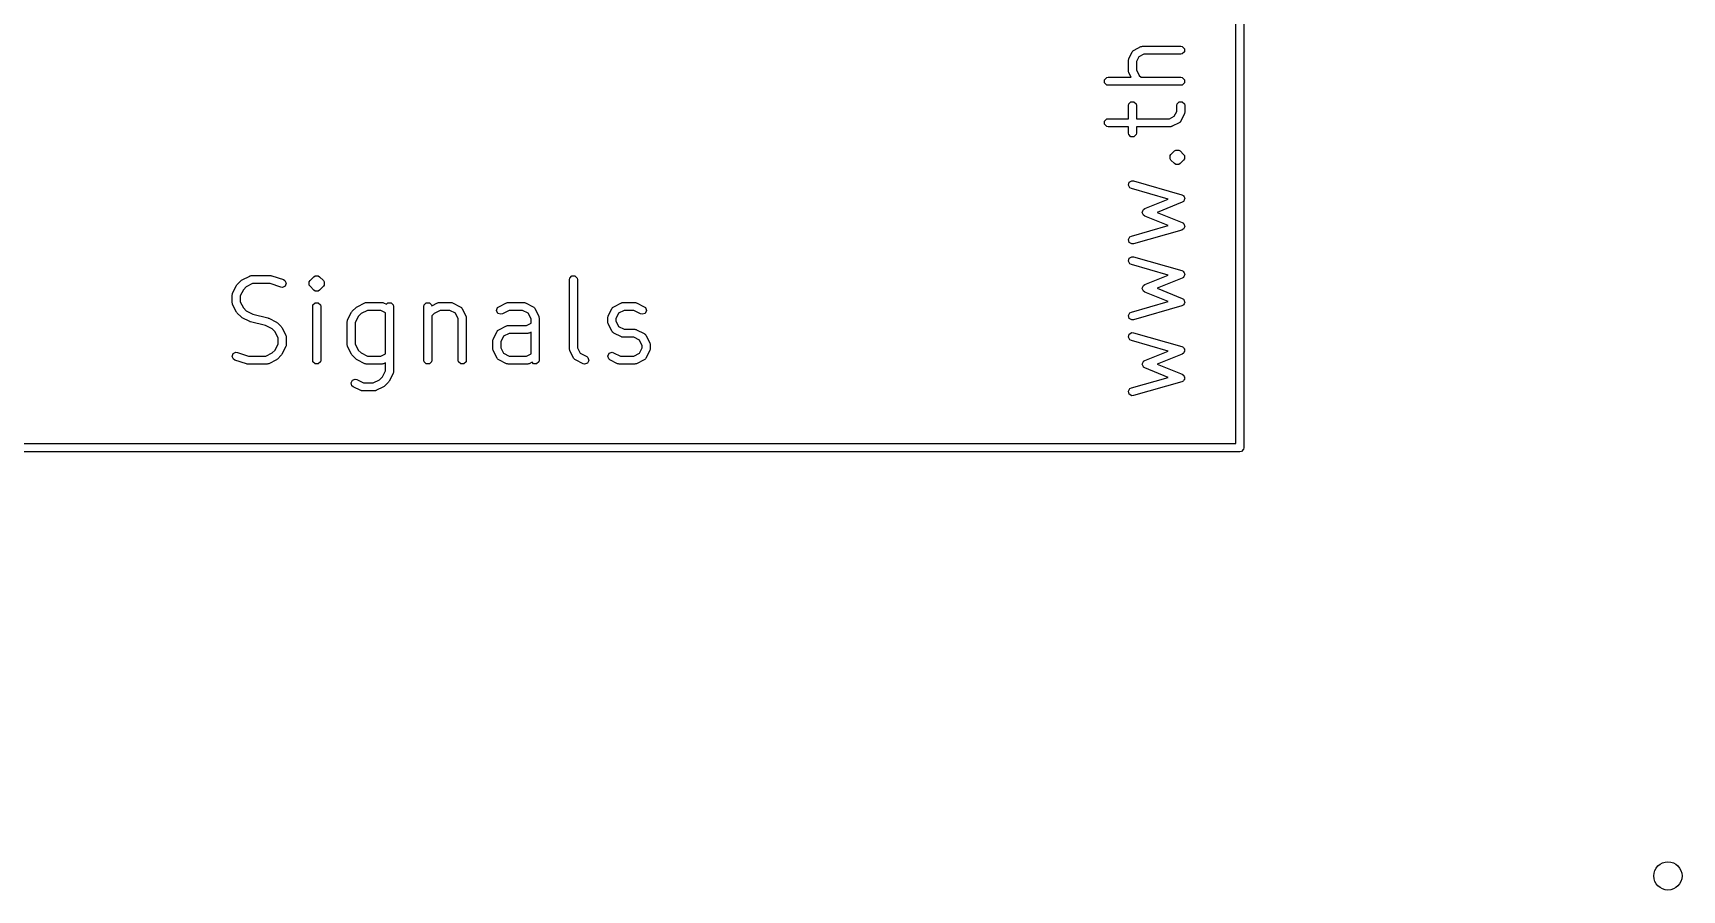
# Model space of a CAD drawing. Extents: x 4.55 to 6.16, y -5.14 to -3.49.
# Drawn here: x 5.355 to 6.162, y -5.138 to -4.718 of the extents above; entities that cross this region are included whole.
import ezdxf

# ---------------------------------------------------------------- set-up
doc = ezdxf.new("R2010")
doc.units = 0
doc.header["$MEASUREMENT"] = 0
doc.layers.add('BLACK', color=7, linetype='CONTINUOUS')

msp = doc.modelspace()

# ---------------------------------------------------------------- linework, layer by layer
at = {"layer": 'BLACK', "linetype": 'CONTINUOUS'}
for p, q in [((5.9437, -4.91929), (5.9437, -3.74213)), ((5.94764, -3.74016), (5.94764, -4.92126)), ((5.89134, -4.73106), (5.89302, -4.72769)), ((5.89302, -4.72769), (5.89326, -4.72738)), ((5.89326, -4.72738), (5.8933, -4.72728)), ((5.8933, -4.72728), (5.89341, -4.72719)), ((5.89341, -4.72719), (5.89349, -4.72708)), ((5.89349, -4.72708), (5.89359, -4.72705)), ((5.89359, -4.72705), (5.8939, -4.72681)), ((5.8939, -4.72681), (5.89728, -4.72512)), ((5.89728, -4.72512), (5.89737, -4.72509)), ((5.89737, -4.72509), (5.89741, -4.72506)), ((5.89741, -4.72506), (5.89771, -4.725)), ((5.89771, -4.725), (5.89802, -4.72492)), ((5.89802, -4.72492), (5.89806, -4.72493)), ((5.89806, -4.72493), (5.89816, -4.72491)), ((5.89816, -4.72491), (5.91672, -4.72491)), ((5.91672, -4.72491), (5.91747, -4.72506)), ((5.91747, -4.72506), (5.91854, -4.72613)), ((5.91854, -4.72763), (5.91747, -4.7287)), ((5.91854, -4.72613), (5.91854, -4.72763)), ((5.89113, -4.7318), (5.89122, -4.7315)), ((5.89115, -4.73185), (5.89113, -4.7318)), ((5.89113, -4.73194), (5.89115, -4.73185)), ((5.89113, -4.737), (5.89113, -4.73194)), ((5.89122, -4.7315), (5.89128, -4.73119)), ((5.89128, -4.73119), (5.89131, -4.73116)), ((5.89131, -4.73116), (5.89134, -4.73106)), ((5.89625, -4.73004), (5.89507, -4.73241)), ((5.89507, -4.73241), (5.89507, -4.73654)), ((5.89862, -4.72885), (5.89625, -4.73004)), ((5.91672, -4.72885), (5.89862, -4.72885)), ((5.91747, -4.7287), (5.91672, -4.72885)), ((5.87947, -4.74131), (5.88053, -4.74025)), ((5.87947, -4.74282), (5.87947, -4.74131)), ((5.88053, -4.74389), (5.87947, -4.74282)), ((5.88053, -4.74025), (5.88129, -4.7401)), ((5.88129, -4.74404), (5.88053, -4.74389)), ((5.88129, -4.7401), (5.89244, -4.7401)), ((5.91672, -4.74404), (5.88129, -4.74404)), ((5.89115, -4.7371), (5.89113, -4.737)), ((5.89113, -4.73714), (5.89115, -4.7371)), ((5.89122, -4.73745), (5.89113, -4.73714)), ((5.89128, -4.73776), (5.89122, -4.73745)), ((5.89131, -4.73779), (5.89128, -4.73776)), ((5.89134, -4.73789), (5.89131, -4.73779)), ((5.89244, -4.7401), (5.89134, -4.73789)), ((5.89507, -4.73654), (5.8964, -4.73921)), ((5.8964, -4.73921), (5.89729, -4.7401)), ((5.89729, -4.7401), (5.91672, -4.7401)), ((5.91672, -4.7401), (5.91747, -4.74025)), ((5.91747, -4.74389), (5.91672, -4.74404)), ((5.91747, -4.74025), (5.91854, -4.74131)), ((5.91854, -4.74282), (5.91747, -4.74389)), ((5.91854, -4.74131), (5.91854, -4.74282)), ((5.89128, -4.75312), (5.89234, -4.75206)), ((5.89234, -4.75206), (5.89385, -4.75206)), ((5.89385, -4.75206), (5.89492, -4.75312)), ((5.9149, -4.75312), (5.91597, -4.75206)), ((5.91597, -4.75206), (5.91747, -4.75206)), ((5.91747, -4.75206), (5.91854, -4.75312)), ((5.87947, -4.76156), (5.88053, -4.7605)), ((5.88053, -4.7605), (5.88129, -4.76035)), ((5.88129, -4.76035), (5.89113, -4.76035)), ((5.89113, -4.75388), (5.89128, -4.75312)), ((5.89113, -4.76035), (5.89113, -4.75388)), ((5.89492, -4.75312), (5.89507, -4.75388)), ((5.89507, -4.75388), (5.89507, -4.76035)), ((5.89507, -4.76035), (5.91119, -4.76035)), ((5.91119, -4.76035), (5.91356, -4.75916)), ((5.91356, -4.75916), (5.91475, -4.75679)), ((5.91475, -4.75388), (5.9149, -4.75312)), ((5.91475, -4.75679), (5.91475, -4.75388)), ((5.91848, -4.75813), (5.91679, -4.76151)), ((5.91851, -4.75804), (5.91848, -4.75813)), ((5.91854, -4.75801), (5.91851, -4.75804)), ((5.91854, -4.75312), (5.91869, -4.75388)), ((5.9186, -4.7577), (5.91854, -4.75801)), ((5.91868, -4.75739), (5.9186, -4.7577)), ((5.91869, -4.75725), (5.91867, -4.75735)), ((5.91867, -4.75735), (5.91868, -4.75739)), ((5.91869, -4.75388), (5.91869, -4.75725)), ((5.87947, -4.76307), (5.87947, -4.76156)), ((5.88053, -4.76413), (5.87947, -4.76307)), ((5.88129, -4.76428), (5.88053, -4.76413)), ((5.89113, -4.76428), (5.88129, -4.76428)), ((5.89113, -4.76738), (5.89113, -4.76428)), ((5.89128, -4.76813), (5.89113, -4.76738)), ((5.89234, -4.76919), (5.89128, -4.76813)), ((5.89492, -4.76813), (5.89385, -4.76919)), ((5.89507, -4.76738), (5.89492, -4.76813)), ((5.91166, -4.76428), (5.89507, -4.76428)), ((5.89507, -4.76428), (5.89507, -4.76738)), ((5.91175, -4.76426), (5.91166, -4.76428)), ((5.9118, -4.76428), (5.91175, -4.76426)), ((5.9121, -4.76419), (5.9118, -4.76428)), ((5.91241, -4.76413), (5.9121, -4.76419)), ((5.91244, -4.7641), (5.91241, -4.76413)), ((5.91254, -4.76407), (5.91244, -4.7641)), ((5.91591, -4.76239), (5.91254, -4.76407)), ((5.91622, -4.76215), (5.91591, -4.76239)), ((5.91632, -4.76211), (5.91622, -4.76215)), ((5.91641, -4.762), (5.91632, -4.76211)), ((5.91652, -4.76192), (5.91641, -4.762)), ((5.91655, -4.76182), (5.91652, -4.76192)), ((5.91679, -4.76151), (5.91655, -4.76182)), ((5.89385, -4.76919), (5.89234, -4.76919)), ((5.91195, -4.7778), (5.91364, -4.77611)), ((5.91364, -4.77611), (5.91428, -4.77568)), ((5.91428, -4.77568), (5.91578, -4.77568)), ((5.91578, -4.77568), (5.91642, -4.77611)), ((5.91578, -4.77568), (5.91578, -4.77568)), ((5.91642, -4.77611), (5.91811, -4.7778)), ((5.91153, -4.77843), (5.91195, -4.7778)), ((5.91153, -4.77994), (5.91153, -4.77843)), ((5.91153, -4.77843), (5.91153, -4.77843)), ((5.91195, -4.78058), (5.91153, -4.77994)), ((5.91364, -4.78227), (5.91195, -4.78058)), ((5.91428, -4.78269), (5.91364, -4.78227)), ((5.91578, -4.78269), (5.91428, -4.78269)), ((5.91642, -4.78227), (5.91578, -4.78269)), ((5.91578, -4.78269), (5.91578, -4.78269)), ((5.91811, -4.78058), (5.91642, -4.78227)), ((5.91811, -4.7778), (5.91854, -4.77843)), ((5.91854, -4.77994), (5.91811, -4.78058)), ((5.91854, -4.77843), (5.91854, -4.77843)), ((5.91854, -4.77843), (5.91854, -4.77994)), ((5.89114, -4.79291), (5.89155, -4.79146)), ((5.89187, -4.79423), (5.89114, -4.79291)), ((5.89155, -4.79146), (5.89287, -4.79073)), ((5.89287, -4.79073), (5.89364, -4.79079)), ((5.89364, -4.79079), (5.91726, -4.79754)), ((5.89256, -4.79458), (5.89187, -4.79423)), ((5.91064, -4.79975), (5.89256, -4.79458)), ((5.89911, -4.80436), (5.91064, -4.79975)), ((5.91726, -4.79754), (5.91794, -4.79789)), ((5.91809, -4.80084), (5.91745, -4.80126)), ((5.91794, -4.79789), (5.91801, -4.79801)), ((5.91801, -4.79801), (5.91813, -4.79806)), ((5.91815, -4.80072), (5.91809, -4.80084)), ((5.91813, -4.79806), (5.91836, -4.79865)), ((5.91826, -4.80066), (5.91815, -4.80072)), ((5.91844, -4.80004), (5.91826, -4.80066)), ((5.91836, -4.79865), (5.91867, -4.79921)), ((5.91869, -4.79946), (5.91844, -4.80004)), ((5.91867, -4.79921), (5.91864, -4.79934)), ((5.91864, -4.79934), (5.91869, -4.79946)), ((5.89788, -4.80616), (5.89817, -4.80549)), ((5.89789, -4.80618), (5.89788, -4.80616)), ((5.89788, -4.80621), (5.89789, -4.80618)), ((5.89817, -4.80688), (5.89788, -4.80621)), ((5.89817, -4.80549), (5.89844, -4.80481)), ((5.89844, -4.80756), (5.89817, -4.80688)), ((5.89844, -4.80481), (5.89846, -4.8048)), ((5.89846, -4.80757), (5.89844, -4.80756)), ((5.89846, -4.8048), (5.89847, -4.80477)), ((5.89847, -4.80759), (5.89846, -4.80757)), ((5.89847, -4.80477), (5.89911, -4.80436)), ((5.89911, -4.80801), (5.89847, -4.80759)), ((5.91064, -4.81262), (5.89911, -4.80801)), ((5.91745, -4.80126), (5.90515, -4.80618)), ((5.90515, -4.80618), (5.91745, -4.81111)), ((5.89256, -4.81779), (5.91064, -4.81262)), ((5.91726, -4.81483), (5.89364, -4.82157)), ((5.91794, -4.81447), (5.91726, -4.81483)), ((5.91745, -4.81111), (5.91809, -4.81152)), ((5.91801, -4.81436), (5.91794, -4.81447)), ((5.91813, -4.81431), (5.91801, -4.81436)), ((5.91809, -4.81152), (5.91815, -4.81165)), ((5.91836, -4.81372), (5.91813, -4.81431)), ((5.91815, -4.81165), (5.91826, -4.81171)), ((5.91826, -4.81171), (5.91844, -4.81232)), ((5.91867, -4.81316), (5.91836, -4.81372)), ((5.91844, -4.81232), (5.91869, -4.81291)), ((5.91869, -4.81291), (5.91864, -4.81303)), ((5.91864, -4.81303), (5.91867, -4.81316)), ((5.89114, -4.81946), (5.89187, -4.81814)), ((5.89155, -4.82091), (5.89114, -4.81946)), ((5.89287, -4.82164), (5.89155, -4.82091)), ((5.89187, -4.81814), (5.89256, -4.81779)), ((5.89364, -4.82157), (5.89287, -4.82164)), ((5.89114, -4.83003), (5.89155, -4.82858)), ((5.89187, -4.83135), (5.89114, -4.83003)), ((5.89155, -4.82858), (5.89287, -4.82785)), ((5.89256, -4.8317), (5.89187, -4.83135)), ((5.91064, -4.83687), (5.89256, -4.8317)), ((5.89287, -4.82785), (5.89364, -4.82791)), ((5.89364, -4.82791), (5.91726, -4.83466)), ((5.45506, -4.84143), (5.45693, -4.83955)), ((5.45693, -4.83955), (5.4572, -4.83938)), ((5.4572, -4.83938), (5.45745, -4.83919)), ((5.45745, -4.83919), (5.4612, -4.83731)), ((5.46254, -4.84104), (5.45949, -4.84256)), ((5.4612, -4.83731), (5.46129, -4.83728)), ((5.46129, -4.83728), (5.46132, -4.83725)), ((5.46132, -4.83725), (5.46163, -4.83719)), ((5.46163, -4.83719), (5.46194, -4.83711)), ((5.46194, -4.83711), (5.46198, -4.83712)), ((5.46198, -4.83712), (5.46208, -4.8371)), ((5.46208, -4.8371), (5.47145, -4.8371)), ((5.47113, -4.84104), (5.46254, -4.84104)), ((5.47645, -4.84281), (5.47113, -4.84104)), ((5.47145, -4.8371), (5.47176, -4.83716)), ((5.47176, -4.83716), (5.47207, -4.8372)), ((5.47207, -4.8372), (5.4777, -4.83908)), ((5.4777, -4.83908), (5.47836, -4.83946)), ((5.47836, -4.83946), (5.47904, -4.84081)), ((5.47904, -4.84081), (5.47856, -4.84224)), ((5.49025, -4.84019), (5.49068, -4.83955)), ((5.49025, -4.8417), (5.49025, -4.84019)), ((5.49025, -4.84019), (5.49025, -4.84019)), ((5.49068, -4.83955), (5.49256, -4.83768)), ((5.49256, -4.83768), (5.49319, -4.83725)), ((5.49319, -4.83725), (5.4947, -4.83725)), ((5.4947, -4.83725), (5.49534, -4.83768)), ((5.49534, -4.83768), (5.49721, -4.83955)), ((5.49721, -4.83955), (5.49764, -4.84019)), ((5.49764, -4.84019), (5.49764, -4.84019)), ((5.49764, -4.84019), (5.49764, -4.8417)), ((5.61759, -4.83907), (5.61774, -4.83832)), ((5.61759, -4.87282), (5.61759, -4.83907)), ((5.61774, -4.83832), (5.6188, -4.83725)), ((5.6188, -4.83725), (5.62031, -4.83725)), ((5.62031, -4.83725), (5.62138, -4.83832)), ((5.62138, -4.83832), (5.62153, -4.83907)), ((5.62153, -4.83907), (5.62153, -4.87235)), ((5.89911, -4.84148), (5.91064, -4.83687)), ((5.91745, -4.83838), (5.90515, -4.8433)), ((5.91726, -4.83466), (5.91794, -4.83501)), ((5.91809, -4.83796), (5.91745, -4.83838)), ((5.91794, -4.83501), (5.91801, -4.83513)), ((5.91801, -4.83513), (5.91813, -4.83518)), ((5.91815, -4.83784), (5.91809, -4.83796)), ((5.91813, -4.83518), (5.91836, -4.83577)), ((5.91826, -4.83778), (5.91815, -4.83784)), ((5.91844, -4.83717), (5.91826, -4.83778)), ((5.91836, -4.83577), (5.91867, -4.83633)), ((5.91869, -4.83658), (5.91844, -4.83717)), ((5.91867, -4.83633), (5.91864, -4.83646)), ((5.91864, -4.83646), (5.91869, -4.83658)), ((5.45261, -4.84643), (5.4527, -4.84613)), ((5.45263, -4.84647), (5.45261, -4.84643)), ((5.45261, -4.84657), (5.45263, -4.84647)), ((5.45261, -4.85032), (5.45261, -4.84657)), ((5.4527, -4.84613), (5.45276, -4.84582)), ((5.45276, -4.84582), (5.45279, -4.84579)), ((5.45279, -4.84579), (5.45282, -4.84569)), ((5.45282, -4.84569), (5.45469, -4.84194)), ((5.45469, -4.84194), (5.45488, -4.84169)), ((5.45488, -4.84169), (5.45506, -4.84143)), ((5.45807, -4.84399), (5.45655, -4.84704)), ((5.45655, -4.84704), (5.45655, -4.84986)), ((5.45949, -4.84256), (5.45807, -4.84399)), ((5.47721, -4.84291), (5.47645, -4.84281)), ((5.47856, -4.84224), (5.47721, -4.84291)), ((5.49068, -4.84234), (5.49025, -4.8417)), ((5.49256, -4.84421), (5.49068, -4.84234)), ((5.49319, -4.84464), (5.49256, -4.84421)), ((5.4947, -4.84464), (5.49319, -4.84464)), ((5.49319, -4.84464), (5.49319, -4.84464)), ((5.49534, -4.84421), (5.4947, -4.84464)), ((5.49721, -4.84234), (5.49534, -4.84421)), ((5.49764, -4.8417), (5.49721, -4.84234)), ((5.89788, -4.84328), (5.89817, -4.84261)), ((5.89789, -4.8433), (5.89788, -4.84328)), ((5.89788, -4.84333), (5.89789, -4.8433)), ((5.89817, -4.844), (5.89788, -4.84333)), ((5.89817, -4.84261), (5.89844, -4.84193)), ((5.89844, -4.84468), (5.89817, -4.844)), ((5.89844, -4.84193), (5.89846, -4.84192)), ((5.89846, -4.84469), (5.89844, -4.84468)), ((5.89846, -4.84192), (5.89847, -4.8419)), ((5.89847, -4.84471), (5.89846, -4.84469)), ((5.89847, -4.8419), (5.89911, -4.84148)), ((5.89911, -4.84513), (5.89847, -4.84471)), ((5.91064, -4.84974), (5.89911, -4.84513)), ((5.90515, -4.8433), (5.91745, -4.84823)), ((5.91745, -4.84823), (5.91809, -4.84864)), ((5.91809, -4.84864), (5.91815, -4.84877)), ((5.91815, -4.84877), (5.91826, -4.84883)), ((5.91826, -4.84883), (5.91844, -4.84944)), ((5.45263, -4.85042), (5.45261, -4.85032)), ((5.45261, -4.85046), (5.45263, -4.85042)), ((5.4527, -4.85076), (5.45261, -4.85046)), ((5.45276, -4.85107), (5.4527, -4.85076)), ((5.45279, -4.85111), (5.45276, -4.85107)), ((5.45282, -4.8512), (5.45279, -4.85111)), ((5.45469, -4.85495), (5.45282, -4.8512)), ((5.45488, -4.8552), (5.45469, -4.85495)), ((5.45506, -4.85546), (5.45488, -4.8552)), ((5.45693, -4.85734), (5.45506, -4.85546)), ((5.45655, -4.84986), (5.45807, -4.8529)), ((5.4572, -4.85751), (5.45693, -4.85734)), ((5.45807, -4.8529), (5.45949, -4.85433)), ((5.45949, -4.85433), (5.46276, -4.85596)), ((5.46276, -4.85596), (5.47005, -4.85778)), ((5.49198, -4.85219), (5.49213, -4.85144)), ((5.49198, -4.87844), (5.49198, -4.85219)), ((5.49213, -4.85144), (5.49319, -4.85038)), ((5.49319, -4.85038), (5.4947, -4.85038)), ((5.4947, -4.85038), (5.49577, -4.85144)), ((5.49577, -4.85144), (5.49592, -4.85219)), ((5.49592, -4.85219), (5.49592, -4.87844)), ((5.50906, -4.85881), (5.51093, -4.85506)), ((5.51093, -4.85506), (5.51113, -4.85481)), ((5.51113, -4.85481), (5.5113, -4.85455)), ((5.5113, -4.85455), (5.51318, -4.85268)), ((5.51431, -4.85711), (5.51279, -4.86016)), ((5.51318, -4.85268), (5.51344, -4.8525)), ((5.51344, -4.8525), (5.51369, -4.85231)), ((5.51369, -4.85231), (5.51744, -4.85043)), ((5.51574, -4.85569), (5.51431, -4.85711)), ((5.51878, -4.85416), (5.51574, -4.85569)), ((5.51744, -4.85043), (5.51753, -4.85041)), ((5.51753, -4.85041), (5.51757, -4.85038)), ((5.51757, -4.85038), (5.51788, -4.85031)), ((5.51788, -4.85031), (5.51818, -4.85023)), ((5.51818, -4.85023), (5.51822, -4.85025)), ((5.51822, -4.85025), (5.51832, -4.85023)), ((5.51832, -4.85023), (5.52582, -4.85023)), ((5.52535, -4.85416), (5.51878, -4.85416)), ((5.5276, -4.85529), (5.52535, -4.85416)), ((5.52582, -4.85023), (5.52592, -4.85025)), ((5.52592, -4.85025), (5.52596, -4.85023)), ((5.52596, -4.85023), (5.52626, -4.85031)), ((5.52626, -4.85031), (5.52657, -4.85038)), ((5.52657, -4.85038), (5.5266, -4.85041)), ((5.5266, -4.85041), (5.5267, -4.85043)), ((5.5267, -4.85043), (5.52807, -4.85112)), ((5.5276, -4.87535), (5.5276, -4.85529)), ((5.52807, -4.85112), (5.52881, -4.85038)), ((5.52881, -4.85038), (5.53032, -4.85038)), ((5.53032, -4.85038), (5.53139, -4.85144)), ((5.53139, -4.85144), (5.53154, -4.85219)), ((5.53154, -4.85219), (5.53154, -4.88407)), ((5.54635, -4.85219), (5.5465, -4.85144)), ((5.54635, -4.87844), (5.54635, -4.85219)), ((5.5465, -4.85144), (5.54756, -4.85038)), ((5.54756, -4.85038), (5.54907, -4.85038)), ((5.54907, -4.85038), (5.55013, -4.85144)), ((5.55013, -4.85144), (5.55022, -4.85186)), ((5.55022, -4.85186), (5.55306, -4.85043)), ((5.55136, -4.85569), (5.55028, -4.85676)), ((5.55028, -4.85676), (5.55028, -4.87844)), ((5.5544, -4.85416), (5.55136, -4.85569)), ((5.55306, -4.85043), (5.55315, -4.85041)), ((5.55315, -4.85041), (5.55319, -4.85038)), ((5.55319, -4.85038), (5.5535, -4.85031)), ((5.5535, -4.85031), (5.5538, -4.85023)), ((5.5538, -4.85023), (5.55384, -4.85025)), ((5.55384, -4.85025), (5.55394, -4.85023)), ((5.55394, -4.85023), (5.55956, -4.85023)), ((5.5591, -4.85416), (5.5544, -4.85416)), ((5.56185, -4.85554), (5.5591, -4.85416)), ((5.55956, -4.85023), (5.55966, -4.85025)), ((5.55966, -4.85025), (5.5597, -4.85023)), ((5.5597, -4.85023), (5.56001, -4.85031)), ((5.56001, -4.85031), (5.56032, -4.85038)), ((5.56032, -4.85038), (5.56035, -4.85041)), ((5.56035, -4.85041), (5.56044, -4.85043)), ((5.56044, -4.85043), (5.56419, -4.85231)), ((5.56322, -4.85828), (5.56185, -4.85554)), ((5.56419, -4.85231), (5.5645, -4.85255)), ((5.5645, -4.85255), (5.5646, -4.85258)), ((5.5646, -4.85258), (5.56469, -4.85269)), ((5.56469, -4.85269), (5.5648, -4.85278)), ((5.5648, -4.85278), (5.56483, -4.85288)), ((5.56483, -4.85288), (5.56507, -4.85319)), ((5.56507, -4.85319), (5.56695, -4.85694)), ((5.56695, -4.85694), (5.56698, -4.85703)), ((5.56698, -4.85703), (5.56701, -4.85707)), ((5.56701, -4.85707), (5.56707, -4.85738)), ((5.56707, -4.85738), (5.56715, -4.85768)), ((5.58197, -4.85421), (5.58245, -4.85278)), ((5.58265, -4.85556), (5.58197, -4.85421)), ((5.58245, -4.85278), (5.58306, -4.85231)), ((5.58408, -4.85603), (5.58265, -4.85556)), ((5.58306, -4.85231), (5.58681, -4.85043)), ((5.58482, -4.85583), (5.58408, -4.85603)), ((5.58815, -4.85416), (5.58482, -4.85583)), ((5.58681, -4.85043), (5.5869, -4.85041)), ((5.5869, -4.85041), (5.58693, -4.85038)), ((5.58693, -4.85038), (5.58724, -4.85031)), ((5.58724, -4.85031), (5.58755, -4.85023)), ((5.58755, -4.85023), (5.58759, -4.85025)), ((5.58759, -4.85025), (5.58769, -4.85023)), ((5.58769, -4.85023), (5.59518, -4.85023)), ((5.59472, -4.85416), (5.58815, -4.85416)), ((5.59747, -4.85554), (5.59472, -4.85416)), ((5.59518, -4.85023), (5.59528, -4.85025)), ((5.59528, -4.85025), (5.59532, -4.85023)), ((5.59532, -4.85023), (5.59563, -4.85031)), ((5.59563, -4.85031), (5.59594, -4.85038)), ((5.59594, -4.85038), (5.59597, -4.85041)), ((5.59597, -4.85041), (5.59607, -4.85043)), ((5.59607, -4.85043), (5.59981, -4.85231)), ((5.59884, -4.85828), (5.59747, -4.85554)), ((5.59981, -4.85231), (5.60012, -4.85255)), ((5.60012, -4.85255), (5.60022, -4.85258)), ((5.60022, -4.85258), (5.60031, -4.85269)), ((5.60031, -4.85269), (5.60042, -4.85278)), ((5.60042, -4.85278), (5.60045, -4.85288)), ((5.60045, -4.85288), (5.60069, -4.85319)), ((5.60069, -4.85319), (5.60257, -4.85694)), ((5.60257, -4.85694), (5.6026, -4.85703)), ((5.6026, -4.85703), (5.60263, -4.85707)), ((5.60263, -4.85707), (5.60269, -4.85738)), ((5.60269, -4.85738), (5.60277, -4.85768)), ((5.63634, -4.85768), (5.63642, -4.85738)), ((5.63642, -4.85738), (5.63649, -4.85707)), ((5.63649, -4.85707), (5.63652, -4.85703)), ((5.63652, -4.85703), (5.63654, -4.85694)), ((5.63654, -4.85694), (5.63842, -4.85319)), ((5.63842, -4.85319), (5.63866, -4.85288)), ((5.63866, -4.85288), (5.63869, -4.85278)), ((5.63869, -4.85278), (5.6388, -4.85269)), ((5.6388, -4.85269), (5.63889, -4.85258)), ((5.63889, -4.85258), (5.63899, -4.85255)), ((5.63899, -4.85255), (5.6393, -4.85231)), ((5.6393, -4.85231), (5.64305, -4.85043)), ((5.64165, -4.85554), (5.64027, -4.85828)), ((5.64439, -4.85416), (5.64165, -4.85554)), ((5.64305, -4.85043), (5.64314, -4.85041)), ((5.64314, -4.85041), (5.64318, -4.85038)), ((5.64318, -4.85038), (5.64348, -4.85031)), ((5.64348, -4.85031), (5.64379, -4.85023)), ((5.64379, -4.85023), (5.64383, -4.85025)), ((5.64383, -4.85025), (5.64393, -4.85023)), ((5.64393, -4.85023), (5.64955, -4.85023)), ((5.64909, -4.85416), (5.64439, -4.85416)), ((5.65242, -4.85583), (5.64909, -4.85416)), ((5.64955, -4.85023), (5.64965, -4.85025)), ((5.64965, -4.85025), (5.64969, -4.85023)), ((5.64969, -4.85023), (5.65, -4.85031)), ((5.65, -4.85031), (5.65031, -4.85038)), ((5.65031, -4.85038), (5.65034, -4.85041)), ((5.65034, -4.85041), (5.65043, -4.85043)), ((5.65043, -4.85043), (5.65418, -4.85231)), ((5.65316, -4.85603), (5.65242, -4.85583)), ((5.65459, -4.85556), (5.65316, -4.85603)), ((5.65418, -4.85231), (5.65479, -4.85278)), ((5.65527, -4.85421), (5.65459, -4.85556)), ((5.65479, -4.85278), (5.65527, -4.85421)), ((5.89114, -4.85658), (5.89187, -4.85526)), ((5.89155, -4.85803), (5.89114, -4.85658)), ((5.89187, -4.85526), (5.89256, -4.85491)), ((5.89256, -4.85491), (5.91064, -4.84974)), ((5.91726, -4.85195), (5.89364, -4.8587)), ((5.91794, -4.8516), (5.91726, -4.85195)), ((5.91801, -4.85148), (5.91794, -4.8516)), ((5.91813, -4.85143), (5.91801, -4.85148)), ((5.91836, -4.85084), (5.91813, -4.85143)), ((5.91867, -4.85028), (5.91836, -4.85084)), ((5.91844, -4.84944), (5.91869, -4.85003)), ((5.91869, -4.85003), (5.91864, -4.85015)), ((5.91864, -4.85015), (5.91867, -4.85028)), ((5.45745, -4.85771), (5.4572, -4.85751)), ((5.4612, -4.85958), (5.45745, -4.85771)), ((5.4614, -4.85964), (5.4612, -4.85958)), ((5.4616, -4.85973), (5.4614, -4.85964)), ((5.46889, -4.86155), (5.4616, -4.85973)), ((5.47216, -4.86319), (5.46889, -4.86155)), ((5.47005, -4.85778), (5.47025, -4.85788)), ((5.47025, -4.85788), (5.47046, -4.85793)), ((5.47046, -4.85793), (5.47421, -4.85981)), ((5.47358, -4.86461), (5.47216, -4.86319)), ((5.47511, -4.86766), (5.47358, -4.86461)), ((5.47421, -4.85981), (5.47445, -4.86)), ((5.47445, -4.86), (5.47472, -4.86018)), ((5.47472, -4.86018), (5.47659, -4.86205)), ((5.47659, -4.86205), (5.47677, -4.86231)), ((5.47677, -4.86231), (5.47696, -4.86256)), ((5.47696, -4.86256), (5.47884, -4.86631)), ((5.50885, -4.85969), (5.50887, -4.8596)), ((5.50885, -4.87094), (5.50885, -4.85969)), ((5.50886, -4.85955), (5.50894, -4.85925)), ((5.50887, -4.8596), (5.50886, -4.85955)), ((5.50894, -4.85925), (5.509, -4.85894)), ((5.509, -4.85894), (5.50903, -4.85891)), ((5.50903, -4.85891), (5.50906, -4.85881)), ((5.51279, -4.86016), (5.51279, -4.87048)), ((5.56322, -4.87844), (5.56322, -4.85828)), ((5.56715, -4.85768), (5.56714, -4.85772)), ((5.56714, -4.85772), (5.56716, -4.85782)), ((5.56716, -4.85782), (5.56716, -4.87844)), ((5.5803, -4.86819), (5.58218, -4.86444)), ((5.58218, -4.86444), (5.58242, -4.86413)), ((5.58242, -4.86413), (5.58245, -4.86403)), ((5.58245, -4.86403), (5.58256, -4.86394)), ((5.58256, -4.86394), (5.58265, -4.86383)), ((5.58265, -4.86383), (5.58275, -4.8638)), ((5.58275, -4.8638), (5.58306, -4.86356)), ((5.58306, -4.86356), (5.58681, -4.86168)), ((5.58815, -4.86541), (5.5854, -4.86679)), ((5.58681, -4.86168), (5.5869, -4.86166)), ((5.5869, -4.86166), (5.58693, -4.86162)), ((5.58693, -4.86162), (5.58724, -4.86156)), ((5.58724, -4.86156), (5.58755, -4.86148)), ((5.58755, -4.86148), (5.58759, -4.86149)), ((5.58759, -4.86149), (5.58769, -4.86148)), ((5.58769, -4.86148), (5.59659, -4.86148)), ((5.59706, -4.86541), (5.58815, -4.86541)), ((5.59659, -4.86148), (5.59884, -4.86035)), ((5.59716, -4.86539), (5.59706, -4.86541)), ((5.5972, -4.86541), (5.59716, -4.86539)), ((5.5975, -4.86532), (5.5972, -4.86541)), ((5.59781, -4.86526), (5.5975, -4.86532)), ((5.59784, -4.86523), (5.59781, -4.86526)), ((5.59794, -4.8652), (5.59784, -4.86523)), ((5.59884, -4.86475), (5.59794, -4.8652)), ((5.59884, -4.86035), (5.59884, -4.85828)), ((5.59884, -4.87535), (5.59884, -4.86475)), ((5.60277, -4.85768), (5.60276, -4.85772)), ((5.60276, -4.85772), (5.60278, -4.85782)), ((5.60278, -4.85782), (5.60278, -4.87844)), ((5.63636, -4.85772), (5.63634, -4.85768)), ((5.63634, -4.85782), (5.63636, -4.85772)), ((5.63634, -4.85969), (5.63634, -4.85782)), ((5.63636, -4.85979), (5.63634, -4.85969)), ((5.63634, -4.85983), (5.63636, -4.85979)), ((5.63642, -4.86014), (5.63634, -4.85983)), ((5.63649, -4.86045), (5.63642, -4.86014)), ((5.63652, -4.86048), (5.63649, -4.86045)), ((5.63654, -4.86057), (5.63652, -4.86048)), ((5.63842, -4.86432), (5.63654, -4.86057)), ((5.63866, -4.86463), (5.63842, -4.86432)), ((5.63869, -4.86473), (5.63866, -4.86463)), ((5.6388, -4.86482), (5.63869, -4.86473)), ((5.63889, -4.86493), (5.6388, -4.86482)), ((5.63899, -4.86496), (5.63889, -4.86493)), ((5.6393, -4.8652), (5.63899, -4.86496)), ((5.64305, -4.86708), (5.6393, -4.8652)), ((5.64027, -4.85828), (5.64027, -4.85923)), ((5.64027, -4.85923), (5.64165, -4.86198)), ((5.64165, -4.86198), (5.64439, -4.86335)), ((5.64439, -4.86335), (5.64955, -4.86335)), ((5.64955, -4.86335), (5.64965, -4.86337)), ((5.64965, -4.86337), (5.64969, -4.86335)), ((5.64969, -4.86335), (5.65, -4.86344)), ((5.65, -4.86344), (5.65031, -4.8635)), ((5.65031, -4.8635), (5.65034, -4.86353)), ((5.65034, -4.86353), (5.65043, -4.86356)), ((5.65043, -4.86356), (5.65418, -4.86543)), ((5.65418, -4.86543), (5.65449, -4.86567)), ((5.89287, -4.85876), (5.89155, -4.85803)), ((5.89155, -4.8657), (5.89287, -4.86497)), ((5.89364, -4.8587), (5.89287, -4.85876)), ((5.89287, -4.86497), (5.89364, -4.86503)), ((5.89364, -4.86503), (5.91726, -4.87178)), ((5.47216, -4.87495), (5.47358, -4.87353)), ((5.47358, -4.87353), (5.47511, -4.87048)), ((5.47511, -4.87048), (5.47511, -4.86766)), ((5.47884, -4.87182), (5.47696, -4.87557)), ((5.47884, -4.86631), (5.47886, -4.86641)), ((5.47886, -4.87173), (5.47884, -4.87182)), ((5.47886, -4.86641), (5.47889, -4.86644)), ((5.47889, -4.8717), (5.47886, -4.87173)), ((5.47889, -4.86644), (5.47895, -4.86675)), ((5.47895, -4.87139), (5.47889, -4.8717)), ((5.47895, -4.86675), (5.47904, -4.86705)), ((5.47904, -4.87108), (5.47895, -4.87139)), ((5.47904, -4.86705), (5.47902, -4.8671)), ((5.47902, -4.8671), (5.47904, -4.86719)), ((5.47904, -4.87094), (5.47902, -4.87104)), ((5.47902, -4.87104), (5.47904, -4.87108)), ((5.47904, -4.86719), (5.47904, -4.87094)), ((5.50887, -4.87104), (5.50885, -4.87094)), ((5.50886, -4.87108), (5.50887, -4.87104)), ((5.50894, -4.87139), (5.50886, -4.87108)), ((5.509, -4.8717), (5.50894, -4.87139)), ((5.50903, -4.87173), (5.509, -4.8717)), ((5.50906, -4.87182), (5.50903, -4.87173)), ((5.51093, -4.87557), (5.50906, -4.87182)), ((5.51279, -4.87048), (5.51431, -4.87353)), ((5.51431, -4.87353), (5.51574, -4.87495)), ((5.58009, -4.86907), (5.58011, -4.86897)), ((5.58009, -4.87282), (5.58009, -4.86907)), ((5.58011, -4.87291), (5.58009, -4.87282)), ((5.5801, -4.86893), (5.58018, -4.86862)), ((5.58011, -4.86897), (5.5801, -4.86893)), ((5.5801, -4.87296), (5.58011, -4.87291)), ((5.58018, -4.87326), (5.5801, -4.87296)), ((5.58018, -4.86862), (5.58024, -4.86831)), ((5.58024, -4.87357), (5.58018, -4.87326)), ((5.58024, -4.86831), (5.58027, -4.86828)), ((5.58027, -4.8736), (5.58024, -4.87357)), ((5.58027, -4.86828), (5.5803, -4.86819)), ((5.5803, -4.8737), (5.58027, -4.8736)), ((5.5854, -4.86679), (5.58403, -4.86953)), ((5.58403, -4.86953), (5.58403, -4.87235)), ((5.58403, -4.87235), (5.5854, -4.8751)), ((5.61761, -4.87291), (5.61759, -4.87282)), ((5.61759, -4.87296), (5.61761, -4.87291)), ((5.61768, -4.87326), (5.61759, -4.87296)), ((5.61774, -4.87357), (5.61768, -4.87326)), ((5.61777, -4.8736), (5.61774, -4.87357)), ((5.6178, -4.8737), (5.61777, -4.8736)), ((5.62153, -4.87235), (5.6229, -4.8751)), ((5.64314, -4.8671), (5.64305, -4.86708)), ((5.64318, -4.86714), (5.64314, -4.8671)), ((5.64348, -4.8672), (5.64318, -4.86714)), ((5.64379, -4.86728), (5.64348, -4.8672)), ((5.64383, -4.86727), (5.64379, -4.86728)), ((5.64393, -4.86729), (5.64383, -4.86727)), ((5.64909, -4.86729), (5.64393, -4.86729)), ((5.65184, -4.86866), (5.64909, -4.86729)), ((5.65321, -4.87141), (5.65184, -4.86866)), ((5.65184, -4.8751), (5.65321, -4.87235)), ((5.65321, -4.87235), (5.65321, -4.87141)), ((5.65449, -4.86567), (5.65459, -4.86571)), ((5.65459, -4.86571), (5.65468, -4.86582)), ((5.65468, -4.86582), (5.65479, -4.8659)), ((5.65479, -4.8659), (5.65482, -4.866)), ((5.65482, -4.866), (5.65506, -4.86631)), ((5.65506, -4.86631), (5.65694, -4.87006)), ((5.65694, -4.87006), (5.65696, -4.87016)), ((5.65696, -4.8736), (5.65694, -4.8737)), ((5.65696, -4.87016), (5.657, -4.87019)), ((5.657, -4.87357), (5.65696, -4.8736)), ((5.657, -4.87019), (5.65706, -4.8705)), ((5.65706, -4.87326), (5.657, -4.87357)), ((5.65706, -4.8705), (5.65714, -4.8708)), ((5.65714, -4.87296), (5.65706, -4.87326)), ((5.65714, -4.8708), (5.65713, -4.87085)), ((5.65713, -4.87085), (5.65715, -4.87094)), ((5.65715, -4.87282), (5.65713, -4.87291)), ((5.65713, -4.87291), (5.65714, -4.87296)), ((5.65715, -4.87094), (5.65715, -4.87282)), ((5.89114, -4.86715), (5.89155, -4.8657)), ((5.89187, -4.86847), (5.89114, -4.86715)), ((5.89256, -4.86882), (5.89187, -4.86847)), ((5.91064, -4.87399), (5.89256, -4.86882)), ((5.91726, -4.87178), (5.91794, -4.87213)), ((5.91794, -4.87213), (5.91801, -4.87225)), ((5.91801, -4.87225), (5.91813, -4.8723)), ((5.91813, -4.8723), (5.91836, -4.87289)), ((5.91836, -4.87289), (5.91867, -4.87345)), ((5.91867, -4.87345), (5.91864, -4.87358)), ((5.91864, -4.87358), (5.91869, -4.8737)), ((5.45261, -4.87671), (5.45309, -4.87528)), ((5.45329, -4.87805), (5.45261, -4.87671)), ((5.45309, -4.87528), (5.45444, -4.8746)), ((5.45395, -4.87843), (5.45329, -4.87805)), ((5.45958, -4.88031), (5.45395, -4.87843)), ((5.45444, -4.8746), (5.4552, -4.8747)), ((5.4552, -4.8747), (5.46052, -4.87647)), ((5.45989, -4.88035), (5.45958, -4.88031)), ((5.4602, -4.88041), (5.45989, -4.88035)), ((5.46958, -4.88041), (5.4602, -4.88041)), ((5.46052, -4.87647), (5.46911, -4.87647)), ((5.46911, -4.87647), (5.47216, -4.87495)), ((5.46967, -4.88039), (5.46958, -4.88041)), ((5.46972, -4.88041), (5.46967, -4.88039)), ((5.47002, -4.88032), (5.46972, -4.88041)), ((5.47033, -4.88026), (5.47002, -4.88032)), ((5.47036, -4.88023), (5.47033, -4.88026)), ((5.47046, -4.8802), (5.47036, -4.88023)), ((5.47421, -4.87833), (5.47046, -4.8802)), ((5.47445, -4.87813), (5.47421, -4.87833)), ((5.47472, -4.87796), (5.47445, -4.87813)), ((5.47659, -4.87608), (5.47472, -4.87796)), ((5.47677, -4.87582), (5.47659, -4.87608)), ((5.47696, -4.87557), (5.47677, -4.87582)), ((5.49213, -4.8792), (5.49198, -4.87844)), ((5.49319, -4.88026), (5.49213, -4.8792)), ((5.4947, -4.88026), (5.49319, -4.88026)), ((5.49577, -4.8792), (5.4947, -4.88026)), ((5.49592, -4.87844), (5.49577, -4.8792)), ((5.51113, -4.87582), (5.51093, -4.87557)), ((5.5113, -4.87608), (5.51113, -4.87582)), ((5.51318, -4.87796), (5.5113, -4.87608)), ((5.51344, -4.87813), (5.51318, -4.87796)), ((5.51369, -4.87833), (5.51344, -4.87813)), ((5.51744, -4.8802), (5.51369, -4.87833)), ((5.51574, -4.87495), (5.51878, -4.87647)), ((5.51753, -4.88023), (5.51744, -4.8802)), ((5.51757, -4.88026), (5.51753, -4.88023)), ((5.51788, -4.88032), (5.51757, -4.88026)), ((5.51818, -4.88041), (5.51788, -4.88032)), ((5.51822, -4.88039), (5.51818, -4.88041)), ((5.51832, -4.88041), (5.51822, -4.88039)), ((5.52582, -4.88041), (5.51832, -4.88041)), ((5.51878, -4.87647), (5.52535, -4.87647)), ((5.52535, -4.87647), (5.5276, -4.87535)), ((5.52592, -4.88039), (5.52582, -4.88041)), ((5.52596, -4.88041), (5.52592, -4.88039)), ((5.52626, -4.88032), (5.52596, -4.88041)), ((5.52657, -4.88026), (5.52626, -4.88032)), ((5.5266, -4.88023), (5.52657, -4.88026)), ((5.5267, -4.8802), (5.5266, -4.88023)), ((5.5276, -4.87975), (5.5267, -4.8802)), ((5.5276, -4.8836), (5.5276, -4.87975)), ((5.5465, -4.8792), (5.54635, -4.87844)), ((5.54756, -4.88026), (5.5465, -4.8792)), ((5.54907, -4.88026), (5.54756, -4.88026)), ((5.55013, -4.8792), (5.54907, -4.88026)), ((5.55028, -4.87844), (5.55013, -4.8792)), ((5.56337, -4.8792), (5.56322, -4.87844)), ((5.56444, -4.88026), (5.56337, -4.8792)), ((5.56594, -4.88026), (5.56444, -4.88026)), ((5.56701, -4.8792), (5.56594, -4.88026)), ((5.56716, -4.87844), (5.56701, -4.8792)), ((5.58218, -4.87745), (5.5803, -4.8737)), ((5.58242, -4.87776), (5.58218, -4.87745)), ((5.58245, -4.87786), (5.58242, -4.87776)), ((5.58256, -4.87794), (5.58245, -4.87786)), ((5.58265, -4.87805), (5.58256, -4.87794)), ((5.58275, -4.87809), (5.58265, -4.87805)), ((5.58306, -4.87833), (5.58275, -4.87809)), ((5.58681, -4.8802), (5.58306, -4.87833)), ((5.5854, -4.8751), (5.58815, -4.87647)), ((5.5869, -4.88023), (5.58681, -4.8802)), ((5.58693, -4.88026), (5.5869, -4.88023)), ((5.58724, -4.88032), (5.58693, -4.88026)), ((5.58755, -4.88041), (5.58724, -4.88032)), ((5.58759, -4.88039), (5.58755, -4.88041)), ((5.58769, -4.88041), (5.58759, -4.88039)), ((5.59706, -4.88041), (5.58769, -4.88041)), ((5.58815, -4.87647), (5.59659, -4.87647)), ((5.59659, -4.87647), (5.59884, -4.87535)), ((5.59716, -4.88039), (5.59706, -4.88041)), ((5.5972, -4.88041), (5.59716, -4.88039)), ((5.5975, -4.88032), (5.5972, -4.88041)), ((5.59781, -4.88026), (5.5975, -4.88032)), ((5.59784, -4.88023), (5.59781, -4.88026)), ((5.59794, -4.8802), (5.59784, -4.88023)), ((5.59931, -4.87952), (5.59794, -4.8802)), ((5.60006, -4.88026), (5.59931, -4.87952)), ((5.60156, -4.88026), (5.60006, -4.88026)), ((5.60263, -4.8792), (5.60156, -4.88026)), ((5.60278, -4.87844), (5.60263, -4.8792)), ((5.61967, -4.87745), (5.6178, -4.8737)), ((5.61991, -4.87776), (5.61967, -4.87745)), ((5.61994, -4.87786), (5.61991, -4.87776)), ((5.62006, -4.87794), (5.61994, -4.87786)), ((5.62014, -4.87805), (5.62006, -4.87794)), ((5.62024, -4.87809), (5.62014, -4.87805)), ((5.62055, -4.87833), (5.62024, -4.87809)), ((5.6243, -4.8802), (5.62055, -4.87833)), ((5.6229, -4.8751), (5.62606, -4.87668)), ((5.62504, -4.88041), (5.6243, -4.8802)), ((5.62647, -4.87993), (5.62504, -4.88041)), ((5.62606, -4.87668), (5.62667, -4.87715)), ((5.62714, -4.87858), (5.62647, -4.87993)), ((5.62667, -4.87715), (5.62714, -4.87858)), ((5.63634, -4.87643), (5.63701, -4.87508)), ((5.63682, -4.87786), (5.63634, -4.87643)), ((5.63742, -4.87833), (5.63682, -4.87786)), ((5.63701, -4.87508), (5.63844, -4.8746)), ((5.64117, -4.8802), (5.63742, -4.87833)), ((5.63844, -4.8746), (5.63918, -4.87481)), ((5.63918, -4.87481), (5.64252, -4.87647)), ((5.64127, -4.88023), (5.64117, -4.8802)), ((5.6413, -4.88026), (5.64127, -4.88023)), ((5.64161, -4.88032), (5.6413, -4.88026)), ((5.64191, -4.88041), (5.64161, -4.88032)), ((5.64196, -4.88039), (5.64191, -4.88041)), ((5.64205, -4.88041), (5.64196, -4.88039)), ((5.64955, -4.88041), (5.64205, -4.88041)), ((5.64252, -4.87647), (5.64909, -4.87647)), ((5.64909, -4.87647), (5.65184, -4.8751)), ((5.64965, -4.88039), (5.64955, -4.88041)), ((5.64969, -4.88041), (5.64965, -4.88039)), ((5.65, -4.88032), (5.64969, -4.88041)), ((5.65031, -4.88026), (5.65, -4.88032)), ((5.65034, -4.88023), (5.65031, -4.88026)), ((5.65043, -4.8802), (5.65034, -4.88023)), ((5.65418, -4.87833), (5.65043, -4.8802)), ((5.65449, -4.87809), (5.65418, -4.87833)), ((5.65459, -4.87805), (5.65449, -4.87809)), ((5.65468, -4.87794), (5.65459, -4.87805)), ((5.65479, -4.87786), (5.65468, -4.87794)), ((5.65482, -4.87776), (5.65479, -4.87786)), ((5.65506, -4.87745), (5.65482, -4.87776)), ((5.65694, -4.8737), (5.65506, -4.87745)), ((5.89788, -4.8804), (5.89817, -4.87973)), ((5.89789, -4.88042), (5.89788, -4.8804)), ((5.89788, -4.88045), (5.89789, -4.88042)), ((5.89817, -4.88112), (5.89788, -4.88045)), ((5.89817, -4.87973), (5.89844, -4.87905)), ((5.89844, -4.8818), (5.89817, -4.88112)), ((5.89844, -4.87905), (5.89846, -4.87904)), ((5.89846, -4.87904), (5.89847, -4.87902)), ((5.89847, -4.87902), (5.89911, -4.8786)), ((5.89911, -4.8786), (5.91064, -4.87399)), ((5.91745, -4.8755), (5.90515, -4.88042)), ((5.90515, -4.88042), (5.91745, -4.88535)), ((5.91809, -4.87508), (5.91745, -4.8755)), ((5.91815, -4.87496), (5.91809, -4.87508)), ((5.91826, -4.8749), (5.91815, -4.87496)), ((5.91844, -4.87429), (5.91826, -4.8749)), ((5.91869, -4.8737), (5.91844, -4.87429)), ((5.51073, -4.88955), (5.51141, -4.8882)), ((5.51121, -4.89098), (5.51073, -4.88955)), ((5.51141, -4.8882), (5.51283, -4.88773)), ((5.51283, -4.88773), (5.51358, -4.88793)), ((5.51358, -4.88793), (5.51691, -4.8896)), ((5.51691, -4.8896), (5.5216, -4.8896)), ((5.5216, -4.8896), (5.52465, -4.88807)), ((5.52465, -4.88807), (5.52608, -4.88665)), ((5.52608, -4.88665), (5.5276, -4.8836)), ((5.52909, -4.88921), (5.52721, -4.89108)), ((5.52926, -4.88894), (5.52909, -4.88921)), ((5.52945, -4.8887), (5.52926, -4.88894)), ((5.53133, -4.88495), (5.52945, -4.8887)), ((5.53135, -4.88485), (5.53133, -4.88495)), ((5.53139, -4.88482), (5.53135, -4.88485)), ((5.53145, -4.88451), (5.53139, -4.88482)), ((5.53153, -4.88421), (5.53145, -4.88451)), ((5.53154, -4.88407), (5.53152, -4.88416)), ((5.53152, -4.88416), (5.53153, -4.88421)), ((5.89256, -4.89203), (5.91064, -4.88686)), ((5.91726, -4.88907), (5.89364, -4.89582)), ((5.89846, -4.88181), (5.89844, -4.8818)), ((5.89847, -4.88183), (5.89846, -4.88181)), ((5.89911, -4.88225), (5.89847, -4.88183)), ((5.91064, -4.88686), (5.89911, -4.88225)), ((5.91794, -4.88872), (5.91726, -4.88907)), ((5.91745, -4.88535), (5.91809, -4.88576)), ((5.91801, -4.8886), (5.91794, -4.88872)), ((5.91813, -4.88855), (5.91801, -4.8886)), ((5.91809, -4.88576), (5.91815, -4.88589)), ((5.91836, -4.88796), (5.91813, -4.88855)), ((5.91815, -4.88589), (5.91826, -4.88595)), ((5.91826, -4.88595), (5.91844, -4.88656)), ((5.91867, -4.8874), (5.91836, -4.88796)), ((5.91844, -4.88656), (5.91869, -4.88715)), ((5.91869, -4.88715), (5.91864, -4.88727)), ((5.91864, -4.88727), (5.91867, -4.8874)), ((5.51181, -4.89145), (5.51121, -4.89098)), ((5.51556, -4.89333), (5.51181, -4.89145)), ((5.51566, -4.89335), (5.51556, -4.89333)), ((5.51569, -4.89338), (5.51566, -4.89335)), ((5.516, -4.89345), (5.51569, -4.89338)), ((5.51631, -4.89353), (5.516, -4.89345)), ((5.51635, -4.89351), (5.51631, -4.89353)), ((5.51644, -4.89353), (5.51635, -4.89351)), ((5.52207, -4.89353), (5.51644, -4.89353)), ((5.52217, -4.89351), (5.52207, -4.89353)), ((5.52221, -4.89353), (5.52217, -4.89351)), ((5.52251, -4.89345), (5.52221, -4.89353)), ((5.52282, -4.89338), (5.52251, -4.89345)), ((5.52285, -4.89335), (5.52282, -4.89338)), ((5.52295, -4.89333), (5.52285, -4.89335)), ((5.5267, -4.89145), (5.52295, -4.89333)), ((5.52695, -4.89126), (5.5267, -4.89145)), ((5.52721, -4.89108), (5.52695, -4.89126)), ((5.89114, -4.8937), (5.89187, -4.89238)), ((5.89155, -4.89515), (5.89114, -4.8937)), ((5.89287, -4.89588), (5.89155, -4.89515)), ((5.89187, -4.89238), (5.89256, -4.89203)), ((5.89364, -4.89582), (5.89287, -4.89588)), ((4.76654, -4.91929), (5.9437, -4.91929)), ((5.94749, -4.92201), (5.94642, -4.92308)), ((5.94764, -4.92126), (5.94749, -4.92201)), ((5.94567, -4.92323), (4.76457, -4.92323)), ((5.94642, -4.92308), (5.94567, -4.92323))]:
    msp.add_line(p, q, dxfattribs=at)
at = {"layer": 'BLACK'}
msp.add_circle((6.15512, -5.13071), 0.00689, dxfattribs=at)

doc.saveas('drawing.dxf')
